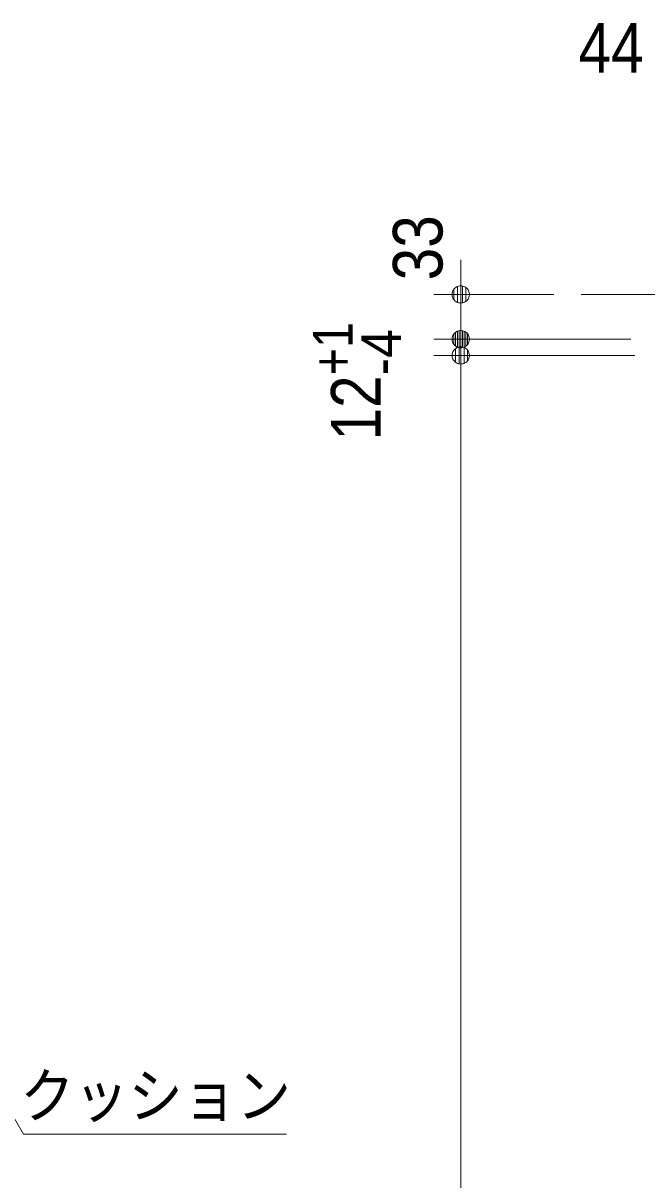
# Model space of a CAD drawing. Units: millimetres, scale not verified. Extents: x -6062 to 6062, y -3045 to 3045.
# Drawn here: x -798 to -337, y -253 to 600 of the extents above; entities that cross this region are included whole.
import ezdxf
from ezdxf.enums import TextEntityAlignment as Align

# ---------------------------------------------------------------- set-up
doc = ezdxf.new("R2010")
doc.units = ezdxf.units.MM
doc.header["$LTSCALE"] = 20
for name, color, linetype, lineweight in [('0-0_2寸法-1', 7, 'Continuous', 9), ('0-1_0', 7, 'Continuous', 9), ('0-2_2寸法-3', 7, 'Continuous', 9), ('0-3_3一般', 7, 'Continuous', 9), ('0-5_2寸法-2', 7, 'Continuous', 9)]:
    doc.layers.add(name, color=color, linetype=linetype, lineweight=lineweight)
doc.styles.add('ＭＳ ゴシック', font='')
doc.styles.add('ＭＳ Ｐゴシック', font='')
doc.styles.get('ＭＳ ゴシック').set_extended_font_data('MS Gothic')
doc.styles.get('ＭＳ Ｐゴシック').set_extended_font_data('MS PGothic')

# ---------------------------------------------------------------- blocks, each defined once
blk = doc.blocks.new('グループ-105')
at = {"layer": '0-3_3一般'}
blk.add_line((28035.3, 8000), (32178.8, 8000), dxfattribs=at)
blk = doc.blocks.new('グループ-151')
at = {"layer": '0-3_3一般'}
blk.add_blockref('グループ-105', (0, 0), dxfattribs=at)
blk = doc.blocks.new('_Dot')
at = {"layer": '0-1_0'}
for p, q in [((-10, 0), (-20, 0)), ((9.78, 2), (-9.78, 2)), ((7.99, 6), (-7.99, 6)), ((9.16, -3.98), (-9.16, -3.98)), ((6, -7.98), (-6, -7.98))]:
    blk.add_line(p, q, dxfattribs=at)
for points in [[(10, 0), (9.92, 1.25), (9.69, 2.49), (9.3, 3.68), (8.76, 4.82), (8.09, 5.88), (7.29, 6.85), (6.37, 7.71), (5.36, 8.44), (4.26, 9.05), (3.09, 9.51), (1.87, 9.82), (0.63, 9.98), (-0.63, 9.98), (-1.87, 9.82), (-3.09, 9.51), (-4.26, 9.05), (-5.36, 8.44), (-6.37, 7.71), (-7.29, 6.85), (-8.09, 5.88), (-8.76, 4.82), (-9.3, 3.68), (-9.69, 2.49), (-9.92, 1.25), (-10, 0), (0, 0)], [(-10, 0), (-9.92, -1.25), (-9.69, -2.49), (-9.3, -3.68), (-8.76, -4.82), (-8.09, -5.88), (-7.29, -6.85), (-6.37, -7.71), (-5.36, -8.44), (-4.26, -9.05), (-3.09, -9.51), (-1.87, -9.82), (-0.63, -9.98), (0.63, -9.98), (1.87, -9.82), (3.09, -9.51), (4.26, -9.05), (5.36, -8.44), (6.37, -7.71), (7.29, -6.85), (8.09, -5.88), (8.76, -4.82), (9.3, -3.68), (9.69, -2.49), (9.92, -1.25), (10, 0), (0, 0)]]:
    blk.add_lwpolyline(points, close=True, dxfattribs=at)

msp = doc.modelspace()

# ---------------------------------------------------------------- linework, layer by layer
at = {"layer": '0-0_2寸法-1'}
for p, q in [((-346.04, 355), (-494.54, 355)), ((-474.54, 342.29), (-474.54, -1924.29))]:
    msp.add_line(p, q, dxfattribs=at)
at = {"layer": '0-2_2寸法-3'}
msp.add_lwpolyline([(-603.18, -219.45), (-797.26, -219.45), (-885.5, -66.61)], dxfattribs=at)
at = {"layer": '0-5_2寸法-2'}
for p, q in [((-474.54, 412.71), (-474.54, 425.42)), ((-405.74, 400), (-494.54, 400)), ((-474.54, 400), (-474.54, 367)), ((-474.54, 379.71), (-474.54, 392.42)), ((-349.04, 367), (-494.54, 367)), ((-349.04, 367), (-494.54, 367)), ((-474.54, 367), (-474.54, 355)), ((-346.04, 355), (-494.54, 355)), ((-474.54, 354.29), (-474.54, 341.58)), ((-474.54, 342.29), (-474.54, 329.58))]:
    msp.add_line(p, q, dxfattribs=at)

# ---------------------------------------------------------------- block references
at = {"layer": '0-0_2寸法-1', "xscale": 0.6356201, "yscale": 0.6356201, "rotation": 90}
msp.add_blockref('_Dot', (-474.54, 355), dxfattribs=at)
at = {"layer": '0-3_3一般', "xscale": 0.05, "yscale": 0.05}
msp.add_blockref('グループ-151', (-1787.5, 0), dxfattribs=at)
at = {"layer": '0-5_2寸法-2', "xscale": 0.6356201, "yscale": 0.6356201}
for p, rotation in [((-474.54, 400), 270), ((-474.54, 367), 270), ((-474.54, 367), 90), ((-474.54, 355), 90)]:
    msp.add_blockref('_Dot', p, dxfattribs=dict(at, rotation=rotation))

# ---------------------------------------------------------------- texts
at = {"layer": '0-2_2寸法-3', "style": 'ＭＳ ゴシック', "width": 0.9}
msp.add_text('クッション', height=32.55, dxfattribs=at).set_placement((-799.76, -217.05), align=Align.BOTTOM_LEFT)
at = {"layer": '0-5_2寸法-2', "style": 'ＭＳ Ｐゴシック', "width": 0.9}
msp.add_text('44', height=36.66, dxfattribs=at).set_placement((-387.61, 552.48), align=Align.BOTTOM_LEFT)
for s, height, p in [('33', 36.66, (-477.02, 410.41)), ('+1', 29.33, (-545.51, 340.33)), ('12', 36.66, (-522.68, 292.23))]:
    msp.add_text(s, height=height, rotation=90, dxfattribs=at).set_placement(p, align=Align.BOTTOM_LEFT)
at = {"layer": '0-5_2寸法-2', "style": 'ＭＳ Ｐゴシック'}
msp.add_text('-4', height=29.33, rotation=90, dxfattribs=at).set_placement((-509.89, 340.33), align=Align.BOTTOM_LEFT)

doc.saveas('drawing.dxf')
